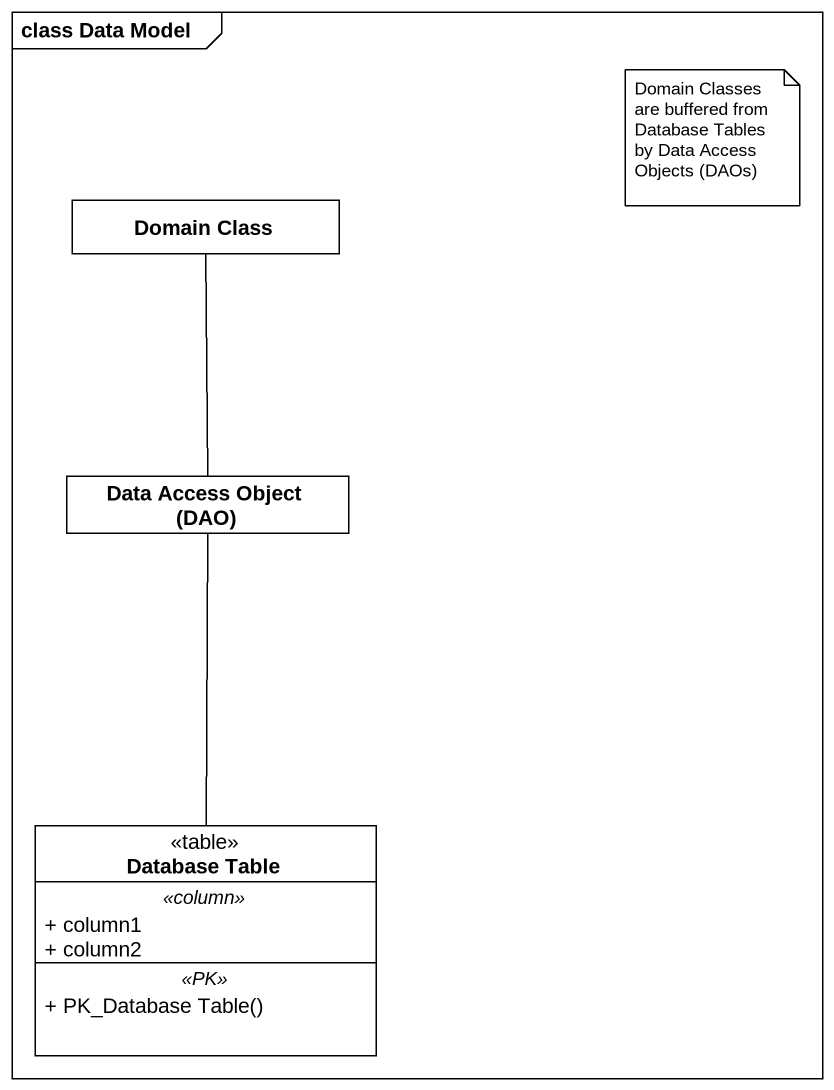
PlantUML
@startuml
mainframe class Data Model
hide circle
hide empty members
skinparam classAttributeIconSize 0
class "Domain Class" as Domain_Class
class "Data Access Object (DAO)" as Data_Access_Object_DAO
class "Database Table" as Database_Table <<table>> {
  .. <<column>> ..
  + column1
  + column2
  .. <<PK>> ..
  + PK_Database Table()
}
Domain_Class -- Data_Access_Object_DAO
Data_Access_Object_DAO -- Database_Table
note as N1
  Domain Classes are buffered from Database Tables by Data Access Objects (DAOs)
end note
@enduml
